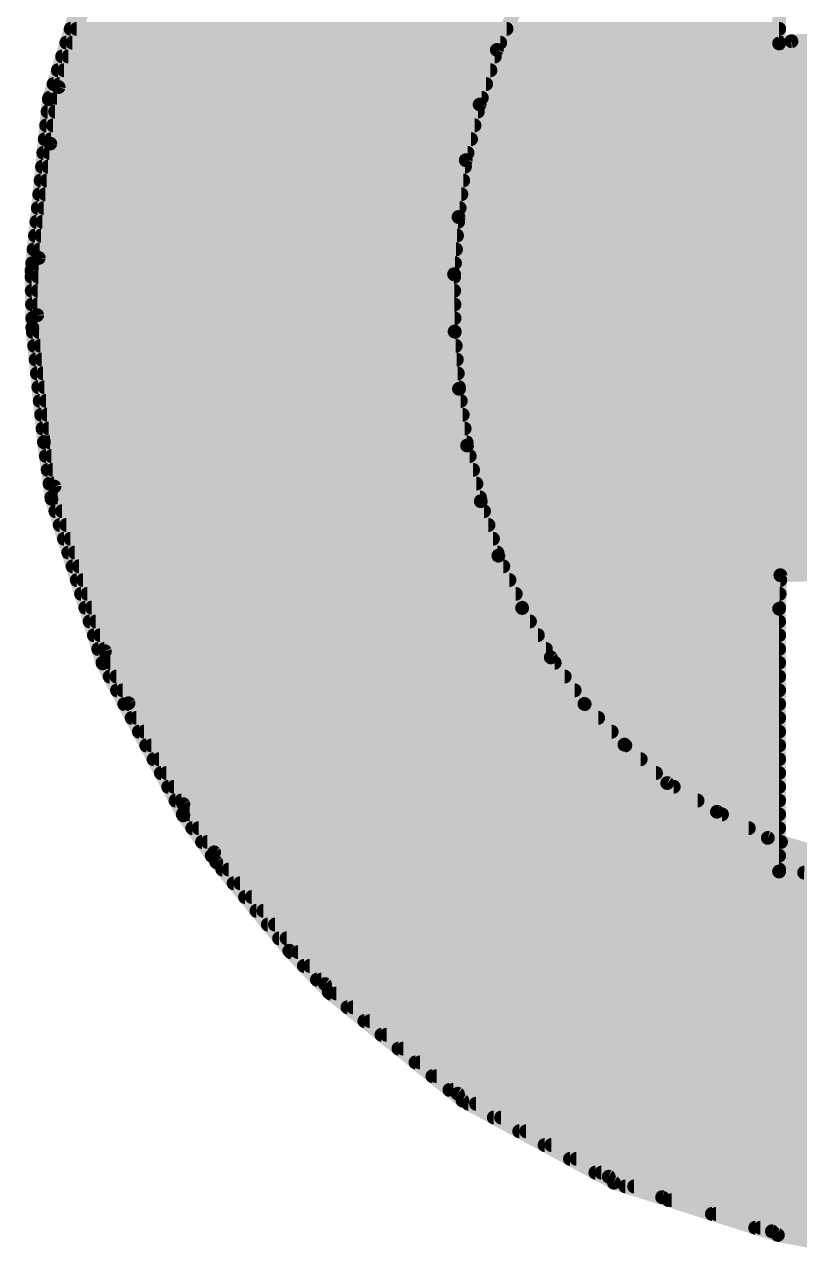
# Model space of a CAD drawing. Extents: x -29 to 78, y -12 to 55.
# Drawn here: x 15.023 to 15.737, y 14.354 to 15.485 of the extents above; entities that cross this region are included whole.
import ezdxf

# ---------------------------------------------------------------- set-up
doc = ezdxf.new("R2010")
doc.units = 0
doc.layers.add('21', color=41, linetype='CONTINUOUS')
doc.layers.add('22', color=40, linetype='CONTINUOUS')

msp = doc.modelspace()

# ---------------------------------------------------------------- linework, layer by layer
at = {"layer": '21', "const_width": 0.0127}
for points in [[(15.1016, 15.5793), (15.0545, 15.4277)], [(15.4584, 15.4619), (15.4804, 15.5101)], [(15.0711, 15.4813), (15.4673, 15.4813)], [(15.0672, 15.4686), (15.4615, 15.4686)], [(15.0633, 15.4559), (15.4565, 15.4559)], [(15.4426, 15.4116), (15.4584, 15.4619)], [(15.0593, 15.4432), (15.4525, 15.4432)], [(15.0554, 15.4305), (15.4485, 15.4305)], [(15.0545, 15.4277), (15.0468, 15.3755)], [(15.053, 15.4178), (15.4445, 15.4178)], [(15.4298, 15.3603), (15.4426, 15.4116)], [(15.0512, 15.4051), (15.4409, 15.4051)], [(15.0493, 15.3924), (15.4378, 15.3924)], [(15.0468, 15.3755), (15.0362, 15.2702)], [(15.0474, 15.3797), (15.4346, 15.3797)], [(15.0459, 15.367), (15.4314, 15.367)], [(15.0447, 15.3543), (15.429, 15.3543)], [(15.423, 15.3079), (15.4298, 15.3603)], [(15.0434, 15.3416), (15.4274, 15.3416)], [(15.0421, 15.3289), (15.4257, 15.3289)], [(15.0408, 15.3162), (15.4241, 15.3162)], [(15.419, 15.2552), (15.423, 15.3079)], [(15.0395, 15.3035), (15.4227, 15.3035)], [(15.0383, 15.2908), (15.4217, 15.2908)], [(15.037, 15.2781), (15.4207, 15.2781)], [(15.0362, 15.2702), (15.0347, 15.2175)], [(15.0361, 15.2654), (15.4198, 15.2654)], [(15.0357, 15.2527), (15.419, 15.2527)], [(15.4195, 15.2024), (15.419, 15.2552)], [(15.0353, 15.24), (15.4191, 15.24)], [(15.035, 15.2273), (15.4193, 15.2273)], [(15.0347, 15.2175), (15.0506, 15.0595)], [(15.035, 15.2146), (15.4194, 15.2146)], [(15.0363, 15.2019), (15.4195, 15.2019)], [(15.4235, 15.1496), (15.4195, 15.2024)], [(15.0375, 15.1892), (15.4205, 15.1892)], [(15.0388, 15.1765), (15.4215, 15.1765)], [(15.0401, 15.1638), (15.4224, 15.1638)], [(15.0414, 15.1511), (15.4234, 15.1511)], [(15.4309, 15.0974), (15.4235, 15.1496)], [(15.0427, 15.1384), (15.4251, 15.1384)], [(15.0439, 15.1257), (15.4269, 15.1257)], [(15.0452, 15.113), (15.4287, 15.113)], [(15.0465, 15.1003), (15.4305, 15.1003)], [(15.4436, 15.046), (15.4309, 15.0974)], [(15.0478, 15.0876), (15.4334, 15.0876)], [(15.0491, 15.0749), (15.4365, 15.0749)], [(15.0503, 15.0622), (15.4396, 15.0622)], [(15.0506, 15.0595), (15.0971, 14.9078)], [(15.0537, 15.0495), (15.4428, 15.0495)], [(15.4598, 14.9958), (15.4436, 15.046)], [(15.0576, 15.0368), (15.4466, 15.0368)], [(15.0615, 15.0241), (15.4507, 15.0241)], [(15.0654, 15.0114), (15.4548, 15.0114)], [(15.0693, 14.9987), (15.4589, 14.9987)], [(15.4817, 14.9476), (15.4598, 14.9958)], [(15.0732, 14.986), (15.4643, 14.986)], [(15.077, 14.9733), (15.47, 14.9733)], [(15.0809, 14.9606), (15.4758, 14.9606)], [(15.0848, 14.9479), (15.4815, 14.9479)], [(15.5081, 14.9021), (15.4817, 14.9476)], [(15.0887, 14.9352), (15.4889, 14.9352)], [(15.0926, 14.9225), (15.4962, 14.9225)], [(15.0965, 14.9098), (15.5036, 14.9098)], [(15.0971, 14.9078), (15.1189, 14.8598)], [(15.5391, 14.8592), (15.5081, 14.9021)], [(15.102, 14.8971), (15.5117, 14.8971)], [(15.1077, 14.8844), (15.5209, 14.8844)], [(15.1135, 14.8717), (15.5301, 14.8717)], [(15.1189, 14.8598), (15.1694, 14.7667)], [(15.1193, 14.859), (15.5393, 14.859)], [(15.576, 14.8216), (15.5391, 14.8592)], [(15.1262, 14.8463), (15.5518, 14.8463)], [(15.1331, 14.8336), (15.5642, 14.8336)], [(15.14, 14.8209), (15.5768, 14.8209)], [(15.6154, 14.7863), (15.576, 14.8216)], [(15.1469, 14.8082), (15.591, 14.8082)], [(15.1538, 14.7955), (15.6051, 14.7955)], [(15.6612, 14.7598), (15.6154, 14.7863)], [(15.1607, 14.7828), (15.6214, 14.7828)], [(15.1676, 14.7701), (15.6434, 14.7701)], [(15.1694, 14.7667), (15.1979, 14.7224)], [(15.1754, 14.7574), (15.6659, 14.7574)], [(15.7081, 14.7357), (15.6612, 14.7598)], [(15.1835, 14.7447), (15.6906, 14.7447)], [(15.1917, 14.732), (15.7203, 14.732)], [(15.7588, 14.7202), (15.7081, 14.7357)], [(15.1979, 14.7224), (15.3, 14.601)], [(15.2005, 14.7193), (15.7627, 14.7193)], [(15.2111, 14.7066), (15.8274, 14.7066)], [(15.2218, 14.6939), (16.2, 14.6939)], [(15.2325, 14.6812), (16.2, 14.6812)], [(15.2432, 14.6685), (16.2, 14.6685)], [(15.2539, 14.6558), (16.2, 14.6558)], [(15.2646, 14.6431), (16.2, 14.6431)], [(15.2752, 14.6304), (16.2, 14.6304)], [(15.2859, 14.6177), (16.2, 14.6177)], [(15.2966, 14.605), (16.2, 14.605)], [(15.3, 14.601), (15.4225, 14.4999)], [(15.3105, 14.5923), (16.2, 14.5923)], [(15.3259, 14.5796), (16.2, 14.5796)], [(15.3413, 14.5669), (16.2, 14.5669)], [(15.3567, 14.5542), (16.2, 14.5542)], [(15.3721, 14.5415), (16.2, 14.5415)], [(15.3875, 14.5288), (16.2, 14.5288)], [(15.4029, 14.5161), (16.2, 14.5161)], [(15.4182, 14.5034), (16.2, 14.5034)], [(15.4225, 14.4999), (15.5616, 14.4235)], [(15.4392, 14.4907), (16.2, 14.4907)], [(15.4623, 14.478), (16.2, 14.478)], [(15.4854, 14.4653), (16.2, 14.4653)], [(15.5086, 14.4526), (16.2, 14.4526)], [(15.5317, 14.4399), (16.2, 14.4399)], [(15.5548, 14.4272), (16.2, 14.4272)], [(15.5616, 14.4235), (15.6107, 14.4045)], [(15.5849, 14.4145), (16.2, 14.4145)], [(15.6107, 14.4045), (15.7118, 14.3732)], [(15.6196, 14.4018), (16.2, 14.4018)], [(15.6605, 14.3891), (16.2, 14.3891)], [(15.7014, 14.3764), (16.1997, 14.3764)], [(15.7118, 14.3732), (15.7631, 14.3611)]]:
    msp.add_lwpolyline(points, dxfattribs=at)
at = {"layer": '21', "const_width": 0.0064}
for points in [[(15.0711, 15.4845, 1), (15.0711, 15.4781)], [(15.4673, 15.4781, 1), (15.4673, 15.4845)], [(15.0672, 15.4718, 1), (15.0672, 15.4654)], [(15.4615, 15.4654, 1), (15.4615, 15.4718)], [(15.0633, 15.4591, 1), (15.0633, 15.4527)], [(15.4555, 15.4633, 1), (15.4613, 15.4606)], [(15.4615, 15.461, 1), (15.4554, 15.4629)], [(15.4565, 15.4527, 1), (15.4565, 15.4591)], [(15.0593, 15.4464, 1), (15.0593, 15.44)], [(15.4525, 15.44, 1), (15.4525, 15.4464)], [(15.0554, 15.4337, 1), (15.0554, 15.4273)], [(15.4485, 15.4273, 1), (15.4485, 15.4337)], [(15.0576, 15.4272, 1), (15.0514, 15.4282)], [(15.0515, 15.4286, 1), (15.0575, 15.4268)], [(15.053, 15.421, 1), (15.053, 15.4146)], [(15.4395, 15.4126, 1), (15.4456, 15.4107)], [(15.4456, 15.4109, 1), (15.4395, 15.4124)], [(15.4445, 15.4146, 1), (15.4445, 15.421)], [(15.0512, 15.4083, 1), (15.0512, 15.4019)], [(15.4409, 15.4019, 1), (15.4409, 15.4083)], [(15.0493, 15.3956, 1), (15.0493, 15.3892)], [(15.4378, 15.3892, 1), (15.4378, 15.3956)], [(15.05, 15.3752, 1), (15.0436, 15.3758)], [(15.0474, 15.3829, 1), (15.0474, 15.3765)], [(15.4346, 15.3765, 1), (15.4346, 15.3829)], [(15.0459, 15.3702, 1), (15.0459, 15.3638)], [(15.0437, 15.376, 1), (15.0499, 15.3751)], [(15.4314, 15.3638, 1), (15.4314, 15.3702)], [(15.0447, 15.3575, 1), (15.0447, 15.3511)], [(15.4329, 15.3599, 1), (15.4266, 15.3607)], [(15.4267, 15.3611, 1), (15.4329, 15.3595)], [(15.429, 15.3511, 1), (15.429, 15.3575)], [(15.0434, 15.3448, 1), (15.0434, 15.3384)], [(15.4274, 15.3384, 1), (15.4274, 15.3448)], [(15.0421, 15.3321, 1), (15.0421, 15.3257)], [(15.4257, 15.3257, 1), (15.4257, 15.3321)], [(15.0408, 15.3194, 1), (15.0408, 15.313)], [(15.4262, 15.3077, 1), (15.4199, 15.3082)], [(15.4199, 15.3083, 1), (15.4262, 15.3075)], [(15.4241, 15.313, 1), (15.4241, 15.3194)], [(15.0395, 15.3067, 1), (15.0395, 15.3003)], [(15.4227, 15.3003, 1), (15.4227, 15.3067)], [(15.0383, 15.294, 1), (15.0383, 15.2876)], [(15.4217, 15.2876, 1), (15.4217, 15.294)], [(15.037, 15.2813, 1), (15.037, 15.2749)], [(15.4207, 15.2749, 1), (15.4207, 15.2813)], [(15.0361, 15.2686, 1), (15.0361, 15.2622)], [(15.0394, 15.2701, 1), (15.033, 15.2703)], [(15.033, 15.2705, 1), (15.0393, 15.2699)], [(15.4198, 15.2622, 1), (15.4198, 15.2686)], [(15.0357, 15.2559, 1), (15.0357, 15.2495)], [(15.4222, 15.2552, 1), (15.4158, 15.2551)], [(15.4158, 15.2554, 1), (15.4222, 15.2549)], [(15.419, 15.2495, 1), (15.419, 15.2559)], [(15.0353, 15.2432, 1), (15.0353, 15.2368)], [(15.4191, 15.2368, 1), (15.4191, 15.2432)], [(15.035, 15.2305, 1), (15.035, 15.2241)], [(15.4193, 15.2241, 1), (15.4193, 15.2305)], [(15.0378, 15.2178, 1), (15.0315, 15.2172)], [(15.0315, 15.2176, 1), (15.0379, 15.2174)], [(15.035, 15.2178, 1), (15.035, 15.2114)], [(15.4194, 15.2114, 1), (15.4194, 15.2178)], [(15.0363, 15.2051, 1), (15.0363, 15.1987)], [(15.4227, 15.2026, 1), (15.4163, 15.2021)], [(15.4163, 15.2024, 1), (15.4227, 15.2024)], [(15.4195, 15.1987, 1), (15.4195, 15.2051)], [(15.0375, 15.1924, 1), (15.0375, 15.186)], [(15.4205, 15.186, 1), (15.4205, 15.1924)], [(15.0388, 15.1797, 1), (15.0388, 15.1733)], [(15.4215, 15.1733, 1), (15.4215, 15.1797)], [(15.0401, 15.167, 1), (15.0401, 15.1606)], [(15.4224, 15.1606, 1), (15.4224, 15.167)], [(15.0414, 15.1543, 1), (15.0414, 15.1479)], [(15.4203, 15.1494, 1), (15.4267, 15.1499)], [(15.4267, 15.1501, 1), (15.4204, 15.1492)], [(15.4234, 15.1479, 1), (15.4234, 15.1543)], [(15.0427, 15.1416, 1), (15.0427, 15.1352)], [(15.4251, 15.1352, 1), (15.4251, 15.1416)], [(15.0439, 15.1289, 1), (15.0439, 15.1225)], [(15.4269, 15.1225, 1), (15.4269, 15.1289)], [(15.0452, 15.1162, 1), (15.0452, 15.1098)], [(15.4287, 15.1098, 1), (15.4287, 15.1162)], [(15.0465, 15.1035, 1), (15.0465, 15.0971)], [(15.434, 15.0981, 1), (15.4279, 15.0966)], [(15.4278, 15.0969, 1), (15.4341, 15.0978)], [(15.4305, 15.0971, 1), (15.4305, 15.1035)], [(15.0478, 15.0908, 1), (15.0478, 15.0844)], [(15.4334, 15.0844, 1), (15.4334, 15.0908)], [(15.0491, 15.0781, 1), (15.0491, 15.0717)], [(15.4365, 15.0717, 1), (15.4365, 15.0781)], [(15.0503, 15.0654, 1), (15.0503, 15.059)], [(15.0536, 15.0605, 1), (15.0476, 15.0586)], [(15.0475, 15.0592, 1), (15.0538, 15.0599)], [(15.4396, 15.059, 1), (15.4396, 15.0654)], [(15.0537, 15.0527, 1), (15.0537, 15.0463)], [(15.4466, 15.047, 1), (15.4406, 15.045)], [(15.4428, 15.0463, 1), (15.4428, 15.0527)], [(15.0576, 15.04, 1), (15.0576, 15.0336)], [(15.4405, 15.0452, 1), (15.4467, 15.0468)], [(15.4466, 15.0336, 1), (15.4466, 15.04)], [(15.0615, 15.0273, 1), (15.0615, 15.0209)], [(15.4507, 15.0209, 1), (15.4507, 15.0273)], [(15.0654, 15.0146, 1), (15.0654, 15.0082)], [(15.4548, 15.0082, 1), (15.4548, 15.0146)], [(15.0693, 15.0019, 1), (15.0693, 14.9955)], [(15.4627, 14.9971, 1), (15.4569, 14.9945)], [(15.4568, 14.9948, 1), (15.4628, 14.9968)], [(15.4589, 14.9955, 1), (15.4589, 15.0019)], [(15.0732, 14.9892, 1), (15.0732, 14.9828)], [(15.4643, 14.9828, 1), (15.4643, 14.9892)], [(15.077, 14.9765, 1), (15.077, 14.9701)], [(15.47, 14.9701, 1), (15.47, 14.9765)], [(15.0809, 14.9638, 1), (15.0809, 14.9574)], [(15.4758, 14.9574, 1), (15.4758, 14.9638)], [(15.0848, 14.9511, 1), (15.0848, 14.9447)], [(15.4844, 14.9492, 1), (15.4789, 14.946)], [(15.4788, 14.9463, 1), (15.4846, 14.9489)], [(15.4815, 14.9447, 1), (15.4815, 14.9511)], [(15.0887, 14.9384, 1), (15.0887, 14.932)], [(15.4889, 14.932, 1), (15.4889, 14.9384)], [(15.0926, 14.9257, 1), (15.0926, 14.9193)], [(15.4962, 14.9193, 1), (15.4962, 14.9257)], [(15.0965, 14.913, 1), (15.0965, 14.9066)], [(15.5036, 14.9066, 1), (15.5036, 14.913)], [(15.1, 14.9091, 1), (15.0942, 14.9065)], [(15.0941, 14.9068, 1), (15.1002, 14.9087)], [(15.5107, 14.9039, 1), (15.5055, 14.9002)], [(15.5054, 14.9005, 1), (15.5109, 14.9037)], [(15.102, 14.9003, 1), (15.102, 14.8939)], [(15.5117, 14.8939, 1), (15.5117, 14.9003)], [(15.1077, 14.8876, 1), (15.1077, 14.8812)], [(15.5209, 14.8812, 1), (15.5209, 14.8876)], [(15.1135, 14.8749, 1), (15.1135, 14.8685)], [(15.5301, 14.8685, 1), (15.5301, 14.8749)], [(15.1217, 14.8613, 1), (15.1161, 14.8583)], [(15.116, 14.8585, 1), (15.1218, 14.8611)], [(15.1193, 14.8622, 1), (15.1193, 14.8558)], [(15.5414, 14.8614, 1), (15.5369, 14.8569)], [(15.5365, 14.8573, 1), (15.5417, 14.861)], [(15.5393, 14.8558, 1), (15.5393, 14.8622)], [(15.1262, 14.8495, 1), (15.1262, 14.8431)], [(15.5518, 14.8431, 1), (15.5518, 14.8495)], [(15.1331, 14.8368, 1), (15.1331, 14.8304)], [(15.5642, 14.8304, 1), (15.5642, 14.8368)], [(15.14, 14.8241, 1), (15.14, 14.8177)], [(15.5782, 14.824, 1), (15.5739, 14.8192)], [(15.5738, 14.8194, 1), (15.5783, 14.8238)], [(15.5768, 14.8177, 1), (15.5768, 14.8241)], [(15.1469, 14.8114, 1), (15.1469, 14.805)], [(15.591, 14.805, 1), (15.591, 14.8114)], [(15.1538, 14.7987, 1), (15.1538, 14.7923)], [(15.6051, 14.7923, 1), (15.6051, 14.7987)], [(15.617, 14.789, 1), (15.6139, 14.7835)], [(15.6133, 14.7839, 1), (15.6176, 14.7886)], [(15.1607, 14.786, 1), (15.1607, 14.7796)], [(15.6214, 14.7796, 1), (15.6214, 14.786)], [(15.1676, 14.7733, 1), (15.1676, 14.7669)], [(15.1721, 14.7685, 1), (15.1667, 14.765)], [(15.1666, 14.7652, 1), (15.1722, 14.7683)], [(15.6434, 14.7669, 1), (15.6434, 14.7733)], [(15.1754, 14.7606, 1), (15.1754, 14.7542)], [(15.6627, 14.7626, 1), (15.6598, 14.757)], [(15.6596, 14.7571, 1), (15.6628, 14.7626)], [(15.6659, 14.7542, 1), (15.6659, 14.7606)], [(15.1835, 14.7479, 1), (15.1835, 14.7415)], [(15.6906, 14.7415, 1), (15.6906, 14.7479)], [(15.1917, 14.7352, 1), (15.1917, 14.7288)], [(15.7091, 14.7387, 1), (15.7072, 14.7327)], [(15.7067, 14.7329, 1), (15.7096, 14.7385)], [(15.7203, 14.7288, 1), (15.7203, 14.7352)], [(15.2003, 14.7244, 1), (15.1954, 14.7203)], [(15.1952, 14.7207, 1), (15.2005, 14.7241)], [(15.2005, 14.7225, 1), (15.2005, 14.7161)], [(15.2111, 14.7098, 1), (15.2111, 14.7034)], [(15.2218, 14.6971, 1), (15.2218, 14.6907)], [(15.2325, 14.6844, 1), (15.2325, 14.678)], [(15.2432, 14.6717, 1), (15.2432, 14.6653)], [(15.2539, 14.659, 1), (15.2539, 14.6526)], [(15.2646, 14.6463, 1), (15.2646, 14.6399)], [(15.2752, 14.6336, 1), (15.2752, 14.6272)], [(15.2859, 14.6209, 1), (15.2859, 14.6145)], [(15.2966, 14.6082, 1), (15.2966, 14.6018)], [(15.302, 14.6034, 1), (15.298, 14.5985)], [(15.2976, 14.5989, 1), (15.3024, 14.603)], [(15.3105, 14.5955, 1), (15.3105, 14.5891)], [(15.3259, 14.5828, 1), (15.3259, 14.5764)], [(15.3413, 14.5701, 1), (15.3413, 14.5637)], [(15.3567, 14.5574, 1), (15.3567, 14.551)], [(15.3721, 14.5447, 1), (15.3721, 14.5383)], [(15.3875, 14.532, 1), (15.3875, 14.5256)], [(15.4029, 14.5193, 1), (15.4029, 14.5129)], [(15.4182, 14.5066, 1), (15.4182, 14.5002)], [(15.424, 14.5027, 1), (15.4209, 14.4971)], [(15.4205, 14.4975, 1), (15.4245, 14.5024)], [(15.4392, 14.4939, 1), (15.4392, 14.4875)], [(15.4623, 14.4812, 1), (15.4623, 14.4748)], [(15.4854, 14.4685, 1), (15.4854, 14.4621)], [(15.5086, 14.4558, 1), (15.5086, 14.4494)], [(15.5317, 14.4431, 1), (15.5317, 14.4367)], [(15.5548, 14.4304, 1), (15.5548, 14.424)], [(15.5627, 14.4264, 1), (15.5604, 14.4205)], [(15.56, 14.4207, 1), (15.5631, 14.4262)], [(15.5849, 14.4177, 1), (15.5849, 14.4113)], [(15.6117, 14.4076, 1), (15.6098, 14.4015)], [(15.6096, 14.4016, 1), (15.6119, 14.4075)], [(15.6196, 14.405, 1), (15.6196, 14.3986)], [(15.6605, 14.3923, 1), (15.6605, 14.3859)], [(15.7014, 14.3796, 1), (15.7014, 14.3732)], [(15.7126, 14.3762, 1), (15.7111, 14.3701)], [(15.7109, 14.3701, 1), (15.7128, 14.3762)]]:
    msp.add_lwpolyline(points, format="xyb", dxfattribs=at)
at = {"layer": '22', "const_width": 0.0127}
for points in [[(15.7186, 15.7501), (15.7186, 15.4679)], [(15.0455, 15.4165), (15.0926, 15.5682)], [(15.0656, 15.4813), (15.7186, 15.4813)], [(15.0616, 15.4686), (15.7186, 15.4686)], [(15.7186, 15.4679), (15.7299, 15.47)], [(15.7224, 15.4686), (15.7933, 15.4686)], [(15.7299, 15.47), (15.7824, 15.471)], [(15.0577, 15.4559), (15.8414, 15.4559)], [(15.0538, 15.4432), (15.8653, 15.4432)], [(15.0498, 15.4305), (15.8858, 15.4305)], [(15.0295, 15.2586), (15.0455, 15.4165)], [(15.0459, 15.4178), (15.9014, 15.4178)], [(15.0443, 15.4051), (15.9169, 15.4051)], [(15.043, 15.3924), (15.9257, 15.3924)], [(15.0417, 15.3797), (15.9325, 15.3797)], [(15.0404, 15.367), (15.9393, 15.367)], [(15.0392, 15.3543), (15.9459, 15.3543)], [(15.0379, 15.3416), (15.9508, 15.3416)], [(15.0366, 15.3289), (15.9556, 15.3289)], [(15.0353, 15.3162), (15.9605, 15.3162)], [(15.034, 15.3035), (15.9646, 15.3035)], [(15.0327, 15.2908), (15.9664, 15.2908)], [(15.0314, 15.2781), (15.9683, 15.2781)], [(15.0301, 15.2654), (15.9702, 15.2654)], [(15.0303, 15.2059), (15.0295, 15.2586)], [(15.0295, 15.2527), (15.9718, 15.2527)], [(15.0297, 15.24), (15.9721, 15.24)], [(15.03, 15.2273), (15.9724, 15.2273)], [(15.0302, 15.2146), (15.9727, 15.2146)], [(15.0409, 15.1006), (15.0303, 15.2059)], [(15.0307, 15.2019), (15.9729, 15.2019)], [(15.032, 15.1892), (15.971, 15.1892)], [(15.0333, 15.1765), (15.9692, 15.1765)], [(15.0345, 15.1638), (15.9673, 15.1638)], [(15.0358, 15.1511), (15.9655, 15.1511)], [(15.0371, 15.1384), (15.9617, 15.1384)], [(15.0384, 15.1257), (15.9576, 15.1257)], [(15.0397, 15.113), (15.9535, 15.113)], [(15.048, 15.0483), (15.0409, 15.1006)], [(15.041, 15.1003), (15.9494, 15.1003)], [(15.0427, 15.0876), (15.9427, 15.0876)], [(15.0444, 15.0749), (15.9359, 15.0749)], [(15.0461, 15.0622), (15.9291, 15.0622)], [(15.0478, 15.0495), (15.9202, 15.0495)], [(15.095, 14.8966), (15.048, 15.0483)], [(15.0515, 15.0368), (15.9064, 15.0368)], [(15.0555, 15.0241), (15.8926, 15.0241)], [(15.0594, 15.0114), (15.8753, 15.0114)], [(15.0634, 14.9987), (15.8547, 14.9987)], [(15.0673, 14.986), (15.8196, 14.986)], [(15.7197, 14.9778), (15.7186, 14.9469)], [(15.7899, 14.9797), (15.7197, 14.9778)], [(15.0712, 14.9733), (15.7196, 14.9733)], [(15.0752, 14.9606), (15.7191, 14.9606)], [(15.0791, 14.9479), (15.7186, 14.9479)], [(15.7186, 14.9469), (15.7186, 14.7047)], [(15.0831, 14.9352), (15.7186, 14.9352)], [(15.087, 14.9225), (15.7186, 14.9225)], [(15.091, 14.9098), (15.7186, 14.9098)], [(15.0949, 14.8971), (15.7186, 14.8971)], [(15.1694, 14.7565), (15.095, 14.8966)], [(15.1015, 14.8844), (15.7186, 14.8844)], [(15.1083, 14.8717), (15.7186, 14.8717)], [(15.115, 14.859), (15.7186, 14.859)], [(15.1218, 14.8463), (15.7186, 14.8463)], [(15.1285, 14.8336), (15.7186, 14.8336)], [(15.1352, 14.8209), (15.7186, 14.8209)], [(15.142, 14.8082), (15.7186, 14.8082)], [(15.1487, 14.7955), (15.7186, 14.7955)], [(15.1555, 14.7828), (15.7186, 14.7828)], [(15.1622, 14.7701), (15.7186, 14.7701)], [(15.1689, 14.7574), (15.7186, 14.7574)], [(15.1998, 14.7134), (15.1694, 14.7565)], [(15.1777, 14.7447), (15.7186, 14.7447)], [(15.1867, 14.732), (15.7186, 14.732)], [(15.1956, 14.7193), (15.7186, 14.7193)], [(15.2671, 14.6317), (15.1998, 14.7134)], [(15.2054, 14.7066), (15.7186, 14.7066)], [(15.2158, 14.6939), (19.0218, 14.6939)], [(15.7186, 14.7047), (15.7416, 14.7037)], [(15.7416, 14.7037), (15.7944, 14.7031)], [(15.2263, 14.6812), (19.0218, 14.6812)], [(15.2368, 14.6685), (19.0218, 14.6685)], [(15.2473, 14.6558), (19.0218, 14.6558)], [(15.2577, 14.6431), (19.0218, 14.6431)], [(15.3035, 14.5935), (15.2671, 14.6317)], [(15.2684, 14.6304), (19.0218, 14.6304)], [(15.2805, 14.6177), (19.0218, 14.6177)], [(15.2926, 14.605), (19.0218, 14.605)], [(15.4267, 14.4936), (15.3035, 14.5935)], [(15.305, 14.5923), (19.0218, 14.5923)], [(15.3207, 14.5796), (19.0218, 14.5796)], [(15.3363, 14.5669), (19.0218, 14.5669)], [(15.352, 14.5542), (19.0218, 14.5542)], [(15.3677, 14.5415), (19.0218, 14.5415)], [(15.3834, 14.5288), (19.0218, 14.5288)], [(15.399, 14.5161), (19.0218, 14.5161)], [(15.4147, 14.5034), (19.0218, 14.5034)], [(15.5663, 14.4179), (15.4267, 14.4936)], [(15.4322, 14.4907), (19.0218, 14.4907)], [(15.4556, 14.478), (19.0218, 14.478)], [(15.479, 14.4653), (19.0218, 14.4653)], [(15.5024, 14.4526), (19.0218, 14.4526)], [(15.5258, 14.4399), (19.0218, 14.4399)], [(15.5492, 14.4272), (19.0218, 14.4272)], [(15.7175, 14.3697), (15.5663, 14.4179)], [(15.5769, 14.4145), (19.0218, 14.4145)], [(15.6168, 14.4018), (19.0218, 14.4018)], [(15.6566, 14.3891), (19.0218, 14.3891)], [(15.6965, 14.3764), (19.0218, 14.3764)], [(15.7692, 14.36), (15.7175, 14.3697)]]:
    msp.add_lwpolyline(points, dxfattribs=at)
at = {"layer": '22', "const_width": 0.0064}
for points in [[(15.0656, 15.4845, 1), (15.0656, 15.4781)], [(15.7186, 15.4781, 1), (15.7186, 15.4845)], [(15.0616, 15.4718, 1), (15.0616, 15.4654)], [(15.718, 15.471, 1), (15.7191, 15.4648)], [(15.7154, 15.4679, 1), (15.7217, 15.4679)], [(15.7186, 15.4654, 1), (15.7186, 15.4718)], [(15.7224, 15.4718, 1), (15.7224, 15.4654)], [(15.7298, 15.4731, 1), (15.73, 15.4668)], [(15.7305, 15.4668, 1), (15.7293, 15.4731)], [(15.0577, 15.4591, 1), (15.0577, 15.4527)], [(15.0538, 15.4464, 1), (15.0538, 15.44)], [(15.0498, 15.4337, 1), (15.0498, 15.4273)], [(15.0486, 15.4162, 1), (15.0423, 15.4168)], [(15.0424, 15.4175, 1), (15.0485, 15.4156)], [(15.0459, 15.421, 1), (15.0459, 15.4146)], [(15.0443, 15.4083, 1), (15.0443, 15.4019)], [(15.043, 15.3956, 1), (15.043, 15.3892)], [(15.0417, 15.3829, 1), (15.0417, 15.3765)], [(15.0404, 15.3702, 1), (15.0404, 15.3638)], [(15.0392, 15.3575, 1), (15.0392, 15.3511)], [(15.0379, 15.3448, 1), (15.0379, 15.3384)], [(15.0366, 15.3321, 1), (15.0366, 15.3257)], [(15.0353, 15.3194, 1), (15.0353, 15.313)], [(15.034, 15.3067, 1), (15.034, 15.3003)], [(15.0327, 15.294, 1), (15.0327, 15.2876)], [(15.0314, 15.2813, 1), (15.0314, 15.2749)], [(15.0301, 15.2686, 1), (15.0301, 15.2622)], [(15.0326, 15.2586, 1), (15.0263, 15.2585)], [(15.0263, 15.2589, 1), (15.0326, 15.2582)], [(15.0295, 15.2559, 1), (15.0295, 15.2495)], [(15.0297, 15.2432, 1), (15.0297, 15.2368)], [(15.03, 15.2305, 1), (15.03, 15.2241)], [(15.0302, 15.2178, 1), (15.0302, 15.2114)], [(15.0335, 15.2062, 1), (15.0271, 15.2056)], [(15.0271, 15.2058, 1), (15.0335, 15.2059)], [(15.0307, 15.2051, 1), (15.0307, 15.1987)], [(15.032, 15.1924, 1), (15.032, 15.186)], [(15.0333, 15.1797, 1), (15.0333, 15.1733)], [(15.0345, 15.167, 1), (15.0345, 15.1606)], [(15.0358, 15.1543, 1), (15.0358, 15.1479)], [(15.0371, 15.1416, 1), (15.0371, 15.1352)], [(15.0384, 15.1289, 1), (15.0384, 15.1225)], [(15.0397, 15.1162, 1), (15.0397, 15.1098)], [(15.0441, 15.101, 1), (15.0378, 15.1001)], [(15.041, 15.1035, 1), (15.041, 15.0971)], [(15.0378, 15.1002, 1), (15.0441, 15.1009)], [(15.0427, 15.0908, 1), (15.0427, 15.0844)], [(15.0444, 15.0781, 1), (15.0444, 15.0717)], [(15.0461, 15.0654, 1), (15.0461, 15.059)], [(15.0478, 15.0527, 1), (15.0478, 15.0463)], [(15.051, 15.0492, 1), (15.0449, 15.0473)], [(15.0448, 15.0478, 1), (15.0511, 15.0487)], [(15.0515, 15.04, 1), (15.0515, 15.0336)], [(15.0555, 15.0273, 1), (15.0555, 15.0209)], [(15.0594, 15.0146, 1), (15.0594, 15.0082)], [(15.0634, 15.0019, 1), (15.0634, 14.9955)], [(15.0673, 14.9892, 1), (15.0673, 14.9828)], [(15.7197, 14.981, 1), (15.7198, 14.9746)], [(15.7229, 14.9777, 1), (15.7166, 14.9779)], [(15.0712, 14.9765, 1), (15.0712, 14.9701)], [(15.7196, 14.9701, 1), (15.7196, 14.9765)], [(15.0752, 14.9638, 1), (15.0752, 14.9574)], [(15.7191, 14.9574, 1), (15.7191, 14.9638)], [(15.0791, 14.9511, 1), (15.0791, 14.9447)], [(15.7217, 14.9469, 1), (15.7154, 14.9469)], [(15.7154, 14.947, 1), (15.7217, 14.9468)], [(15.7186, 14.9447, 1), (15.7186, 14.9511)], [(15.0831, 14.9384, 1), (15.0831, 14.932)], [(15.7186, 14.932, 1), (15.7186, 14.9384)], [(15.087, 14.9257, 1), (15.087, 14.9193)], [(15.7186, 14.9193, 1), (15.7186, 14.9257)], [(15.091, 14.913, 1), (15.091, 14.9066)], [(15.7186, 14.9066, 1), (15.7186, 14.913)], [(15.0949, 14.9003, 1), (15.0949, 14.8939)], [(15.0978, 14.8981, 1), (15.0922, 14.8951)], [(15.092, 14.8957, 1), (15.0981, 14.8975)], [(15.7186, 14.8939, 1), (15.7186, 14.9003)], [(15.1015, 14.8876, 1), (15.1015, 14.8812)], [(15.7186, 14.8812, 1), (15.7186, 14.8876)], [(15.1083, 14.8749, 1), (15.1083, 14.8685)], [(15.7186, 14.8685, 1), (15.7186, 14.8749)], [(15.115, 14.8622, 1), (15.115, 14.8558)], [(15.7186, 14.8558, 1), (15.7186, 14.8622)], [(15.1218, 14.8495, 1), (15.1218, 14.8431)], [(15.7186, 14.8431, 1), (15.7186, 14.8495)], [(15.1285, 14.8368, 1), (15.1285, 14.8304)], [(15.7186, 14.8304, 1), (15.7186, 14.8368)], [(15.1352, 14.8241, 1), (15.1352, 14.8177)], [(15.7186, 14.8177, 1), (15.7186, 14.8241)], [(15.142, 14.8114, 1), (15.142, 14.805)], [(15.7186, 14.805, 1), (15.7186, 14.8114)], [(15.1487, 14.7987, 1), (15.1487, 14.7923)], [(15.7186, 14.7923, 1), (15.7186, 14.7987)], [(15.1555, 14.786, 1), (15.1555, 14.7796)], [(15.7186, 14.7796, 1), (15.7186, 14.786)], [(15.1622, 14.7733, 1), (15.1622, 14.7669)], [(15.7186, 14.7669, 1), (15.7186, 14.7733)], [(15.1689, 14.7606, 1), (15.1689, 14.7542)], [(15.172, 14.7583, 1), (15.1668, 14.7546)], [(15.1666, 14.755, 1), (15.1722, 14.758)], [(15.7186, 14.7542, 1), (15.7186, 14.7606)], [(15.1777, 14.7479, 1), (15.1777, 14.7415)], [(15.7186, 14.7415, 1), (15.7186, 14.7479)], [(15.1867, 14.7352, 1), (15.1867, 14.7288)], [(15.7186, 14.7288, 1), (15.7186, 14.7352)], [(15.1956, 14.7225, 1), (15.1956, 14.7161)], [(15.7186, 14.7161, 1), (15.7186, 14.7225)], [(15.2022, 14.7154, 1), (15.1973, 14.7114)], [(15.1972, 14.7116, 1), (15.2024, 14.7152)], [(15.2054, 14.7098, 1), (15.2054, 14.7034)], [(15.7186, 14.7034, 1), (15.7186, 14.7098)], [(15.2158, 14.6971, 1), (15.2158, 14.6907)], [(15.7187, 14.7079, 1), (15.7184, 14.7015)], [(15.7154, 14.7047, 1), (15.7217, 14.7047)], [(15.7417, 14.7069, 1), (15.7416, 14.7005)], [(15.2263, 14.6844, 1), (15.2263, 14.678)], [(15.2368, 14.6717, 1), (15.2368, 14.6653)], [(15.2473, 14.659, 1), (15.2473, 14.6526)], [(15.2577, 14.6463, 1), (15.2577, 14.6399)], [(15.2694, 14.6339, 1), (15.2648, 14.6295)], [(15.2647, 14.6297, 1), (15.2696, 14.6337)], [(15.2684, 14.6336, 1), (15.2684, 14.6272)], [(15.2805, 14.6209, 1), (15.2805, 14.6145)], [(15.2926, 14.6082, 1), (15.2926, 14.6018)], [(15.3055, 14.596, 1), (15.3015, 14.5911)], [(15.3012, 14.5913, 1), (15.3058, 14.5957)], [(15.305, 14.5955, 1), (15.305, 14.5891)], [(15.3207, 14.5828, 1), (15.3207, 14.5764)], [(15.3363, 14.5701, 1), (15.3363, 14.5637)], [(15.352, 14.5574, 1), (15.352, 14.551)], [(15.3677, 14.5447, 1), (15.3677, 14.5383)], [(15.3834, 14.532, 1), (15.3834, 14.5256)], [(15.399, 14.5193, 1), (15.399, 14.5129)], [(15.4147, 14.5066, 1), (15.4147, 14.5002)], [(15.4282, 14.4964, 1), (15.4252, 14.4909)], [(15.4247, 14.4912, 1), (15.4287, 14.4961)], [(15.4322, 14.4939, 1), (15.4322, 14.4875)], [(15.4556, 14.4812, 1), (15.4556, 14.4748)], [(15.479, 14.4685, 1), (15.479, 14.4621)], [(15.5024, 14.4558, 1), (15.5024, 14.4494)], [(15.5258, 14.4431, 1), (15.5258, 14.4367)], [(15.5492, 14.4304, 1), (15.5492, 14.424)], [(15.5673, 14.4209, 1), (15.5653, 14.4149)], [(15.5648, 14.4151, 1), (15.5678, 14.4207)], [(15.5769, 14.4177, 1), (15.5769, 14.4113)], [(15.6168, 14.405, 1), (15.6168, 14.3986)], [(15.6566, 14.3923, 1), (15.6566, 14.3859)], [(15.6965, 14.3796, 1), (15.6965, 14.3732)], [(15.7181, 14.3728, 1), (15.7169, 14.3666)], [(15.7165, 14.3667, 1), (15.7184, 14.3727)]]:
    msp.add_lwpolyline(points, format="xyb", dxfattribs=at)

doc.saveas('drawing.dxf')
